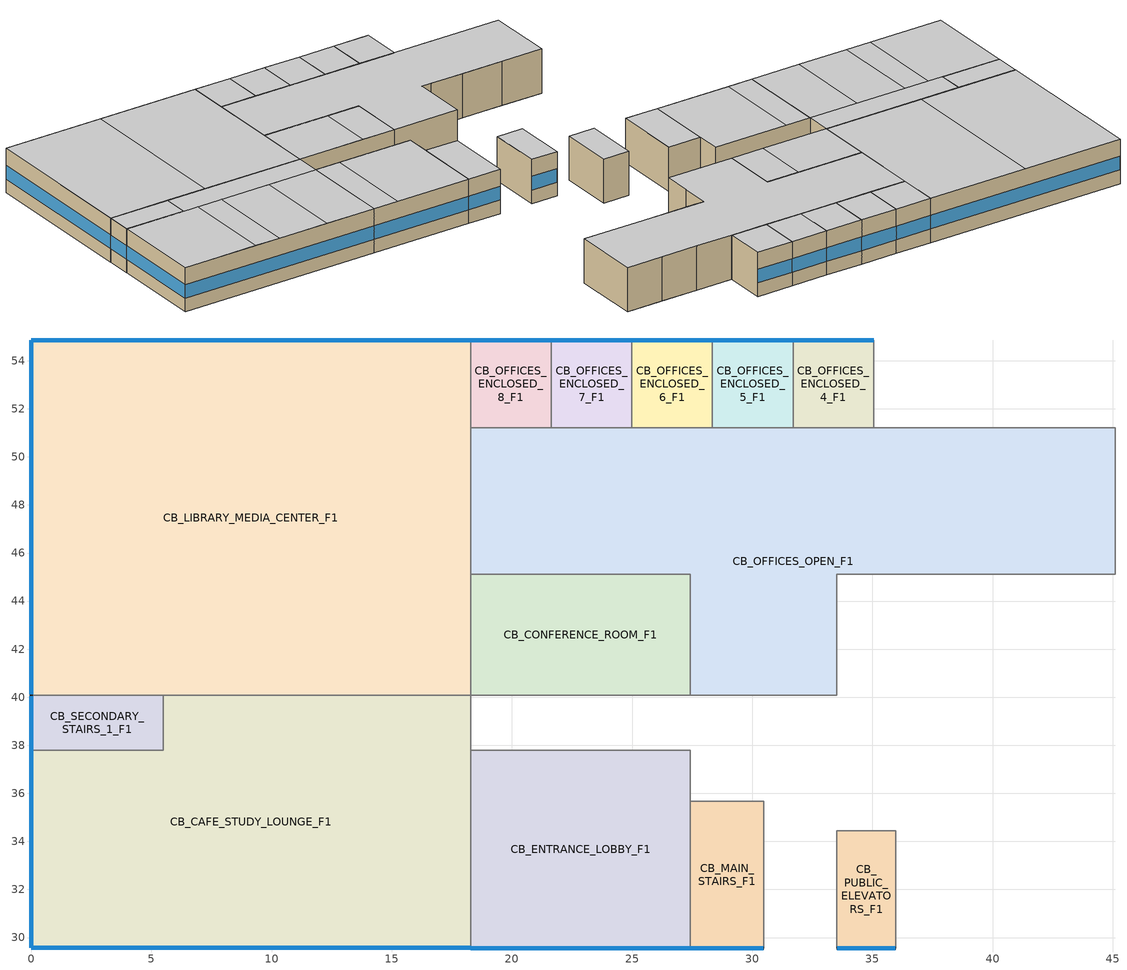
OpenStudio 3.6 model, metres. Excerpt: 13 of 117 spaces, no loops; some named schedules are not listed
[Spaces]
CB_CAFE_STUDY_LOUNGE_F1
 floor ground (Foundation F 126 Perim 2652 Area 17977): 18.29,40.08 18.29,29.57 0,29.57 0,37.8 5.49,37.8 5.49,40.08 z0
 wall outside: 0,37.8 0,29.57 18.29,29.57 z0:3.96
 wall to CB_SECONDARY_STAIRS_1_F1: 5.49,40.08 5.49,37.8 0,37.8 z0:3.96
 wall to CB_LIBRARY_MEDIA_CENTER_F1: 18.29,40.08 5.49,40.08 z0:3.96
 wall to CB_ENTRANCE_LOBBY_F1: 18.29,29.57 18.29,37.8 z0:3.96
 wall to CB_CORRIDOR_F1: 18.29,37.8 18.29,40.08 z0:3.96
 window: 0,37.79 0,29.59 / 0,29.57 18.28,29.57 z1.22:2.44
 ceiling to CB_STUDIO_1_F2: 18.29,37.8 18.29,40.08 5.49,40.08 5.49,37.8 z3.96
 ceiling to CB_CLASSROOM_7_F2: 13.72,29.57 13.72,37.8 9.14,37.8 9.14,29.57 z3.96; 9.14,29.57 9.14,37.8 6.86,37.8 6.86,29.57 z3.96
 ceiling to CB_CLASSROOM_6_F2: 18.29,29.57 18.29,37.8 13.72,37.8 13.72,29.57 z3.96
 ceiling to CB_CLASSROOM_8_F2: 6.86,29.57 6.86,37.8 0,37.8 0,29.57 z3.96
CB_MAIN_STAIRS_F1
 floor ground (Foundation F 126 Perim 305 Area 1858): 30.48,35.66 30.48,29.57 27.43,29.57 27.43,35.66 z0
 wall outside: 27.43,29.57 30.48,29.57 z0:3.96
 wall to CB_ENTRANCE_LOBBY_F1: 27.43,35.66 27.43,29.57 z0:3.96
 wall to CB_CORRIDOR_F1: 30.48,29.57 30.48,35.66 27.43,35.66 z0:3.96
 window: 27.44,29.57 30.46,29.57 z1.22:2.44
 ceiling to CB_MAIN_STAIRS_F2: 30.48,29.57 30.48,35.66 27.43,35.66 27.43,29.57 z3.96
CB_SECONDARY_STAIRS_1_F1
 floor ground (Foundation F 126 Perim 229 Area 1254): 5.49,40.08 5.49,37.8 0,37.8 0,40.08 z0
 wall outside: 0,40.08 0,37.8 z0:3.96
 wall to CB_LIBRARY_MEDIA_CENTER_F1: 5.49,40.08 0,40.08 z0:3.96
 window: 0,40.04 0,37.8 z1.22:2.44
 ceiling to CB_SECONDARY_STAIRS_1_F2: 5.49,37.8 5.49,40.08 0,40.08 0,37.8 z3.96
CB_LIBRARY_MEDIA_CENTER_F1
 floor ground (Foundation F 126 Perim 3307 Area 27035): 18.29,54.86 18.29,40.08 0,40.08 0,54.86 z0
 wall outside: 18.29,54.86 0,54.86 0,40.08 z0:3.96
 wall to CB_CONFERENCE_ROOM_F1: 18.29,40.08 18.29,45.11 z0:3.96
 wall to CB_OFFICES_ENCLOSED_8_F1: 18.29,51.21 18.29,54.86 z0:3.96
 wall to CB_OFFICES_OPEN_F1: 18.29,45.11 18.29,51.21 z0:3.96
 window: 0,54.85 0,40.13 / 18.28,54.86 0,54.86 z1.22:2.44
 ceiling to CB_STUDIO_1_F2: 18.29,40.08 18.29,54.86 9.14,54.86 9.14,40.08 z3.96; 9.14,40.08 9.14,54.86 0,54.86 0,40.08 z3.96
CB_CONFERENCE_ROOM_F1
 floor ground (Foundation F 126 Perim 0 Area 4599): 27.43,45.11 27.43,40.08 18.29,40.08 18.29,45.11 z0
 wall to CB_OFFICES_OPEN_F1: 27.43,40.08 27.43,45.11 21.34,45.11 18.29,45.11 z0:3.96
 wall to CB_CORRIDOR_F1: 18.29,40.08 27.43,40.08 z0:3.96
 ceiling to CB_CONFERENCE_ROOM_F2: 24.38,40.08 24.38,45.11 18.29,45.11 18.29,40.08 z3.96
 ceiling to CB_OFFICES_OPEN_F2: 27.43,40.08 27.43,45.11 24.38,45.11 24.38,40.08 z3.96
CB_OFFICES_OPEN_F1
 floor ground (Foundation F 126 Perim 0 Area 19417): 45.11,51.21 45.11,45.11 33.53,45.11 33.53,40.08 27.43,40.08 27.43,45.11 18.29,45.11 18.29,51.21 z0
 wall to CB_OFFICES_ENCLOSED_8_F1: 21.64,51.21 18.29,51.21 z0:3.96
 wall to CB_OFFICES_ENCLOSED_7_F1: 24.99,51.21 21.64,51.21 z0:3.96
 wall to CB_OFFICES_ENCLOSED_6_F1: 28.35,51.21 24.99,51.21 z0:3.96
 wall to CB_OFFICES_ENCLOSED_5_F1: 31.7,51.21 28.35,51.21 z0:3.96
 wall to CB_OFFICES_ENCLOSED_4_F1: 35.05,51.21 31.7,51.21 z0:3.96
 wall to CB_OFFICES_ENCLOSED_3_F1: 38.4,51.21 35.05,51.21 z0:3.96
 wall to CB_OFFICES_ENCLOSED_2_F1: 41.76,51.21 38.4,51.21 z0:3.96
 wall to CB_OFFICES_ENCLOSED_1_F1: 45.11,51.21 41.76,51.21 z0:3.96
 wall to CB_LECTURE_ROOM_1_F1: 45.11,45.11 45.11,51.21 z0:3.96
 wall to CB_STUDENTS_RESTROOMS_2_F1: 41.3,45.11 45.11,45.11 z0:3.96
 wall to CB_STUDENTS_RESTROOMS_1_F1: 37.49,45.11 41.3,45.11 z0:3.96
 wall to CB_STAFF_RESTROOMS_1_F1: 33.53,42.6 33.53,45.11 34.44,45.11 37.49,45.11 z0:3.96
 wall to CB_STAFF_RESTROOMS_2_F1: 33.53,40.08 33.53,42.6 z0:3.96
 wall to CB_CORRIDOR_F1: 27.43,40.08 33.53,40.08 z0:3.96
 ceiling to CB_OFFICES_OPEN_F2: 33.53,40.08 33.53,45.11 45.11,45.11 45.11,51.21 18.29,51.21 18.29,45.11 27.43,45.11 27.43,40.08 z3.96
CB_OFFICES_ENCLOSED_8_F1
 floor ground (Foundation F 126 Perim 335 Area 1226): 21.64,54.86 21.64,51.21 18.29,51.21 18.29,54.86 z0
 wall outside: 21.64,54.86 18.29,54.86 z0:3.96
 wall to CB_OFFICES_ENCLOSED_7_F1: 21.64,51.21 21.64,54.86 z0:3.96
 window: 21.64,54.86 18.3,54.86 z1.22:2.44
 ceiling to CB_FACULTY_OFFICE_8_F2: 21.64,51.21 21.64,54.86 18.29,54.86 18.29,51.21 z3.96
CB_OFFICES_ENCLOSED_7_F1
 floor ground (Foundation F 126 Perim 335 Area 1226): 24.99,54.86 24.99,51.21 21.64,51.21 21.64,54.86 z0
 wall outside: 24.99,54.86 21.64,54.86 z0:3.96
 wall to CB_OFFICES_ENCLOSED_6_F1: 24.99,51.21 24.99,54.86 z0:3.96
 window: 24.99,54.86 21.64,54.86 z1.22:2.44
 ceiling to CB_FACULTY_OFFICE_7_F2: 24.99,51.21 24.99,54.86 21.64,54.86 21.64,51.21 z3.96
CB_OFFICES_ENCLOSED_6_F1
 floor ground (Foundation F 126 Perim 335 Area 1226): 28.35,54.86 28.35,51.21 24.99,51.21 24.99,54.86 z0
 wall outside: 28.35,54.86 24.99,54.86 z0:3.96
 wall to CB_OFFICES_ENCLOSED_5_F1: 28.35,51.21 28.35,54.86 z0:3.96
 window: 28.34,54.86 25,54.86 z1.22:2.44
 ceiling to CB_FACULTY_OFFICE_6_F2: 28.35,51.21 28.35,54.86 24.99,54.86 24.99,51.21 z3.96
CB_OFFICES_ENCLOSED_5_F1
 floor ground (Foundation F 126 Perim 335 Area 1226): 31.7,54.86 31.7,51.21 28.35,51.21 28.35,54.86 z0
 wall outside: 31.7,54.86 28.35,54.86 z0:3.96
 wall to CB_OFFICES_ENCLOSED_4_F1: 31.7,51.21 31.7,54.86 z0:3.96
 window: 31.7,54.86 28.35,54.86 z1.22:2.44
 ceiling to CB_FACULTY_OFFICE_5_F2: 31.7,51.21 31.7,54.86 28.35,54.86 28.35,51.21 z3.96
CB_OFFICES_ENCLOSED_4_F1
 floor ground (Foundation F 126 Perim 335 Area 1226): 35.05,54.86 35.05,51.21 31.7,51.21 31.7,54.86 z0
 wall outside: 35.05,54.86 31.7,54.86 z0:3.96
 wall to CB_OFFICES_ENCLOSED_3_F1: 35.05,51.21 35.05,54.86 z0:3.96
 window: 35.05,54.86 31.7,54.86 z1.22:2.44
 ceiling to CB_FACULTY_OFFICE_4_F2: 35.05,51.21 35.05,54.86 31.7,54.86 31.7,51.21 z3.96
CB_PUBLIC_ELEVATORS_F1
 floor ground (Foundation F 126 Perim 244 Area 1189): 35.97,34.44 35.97,29.57 33.53,29.57 33.53,34.44 z0
 wall outside: 33.53,29.57 35.97,29.57 z0:3.96
 wall to CB_CORRIDOR_F1: 33.53,34.44 33.53,29.57 z0:3.96
 wall to CB_UTILITY_F1: 35.97,34.44 33.53,34.44 z0:3.96
 wall to CB_STORAGE_F1: 35.97,29.57 35.97,34.44 z0:3.96
 window: 33.54,29.57 35.95,29.57 z1.22:2.44
 ceiling to CB_PUBLIC_ELEVATORS_F2: 35.97,29.57 35.97,34.44 33.53,34.44 33.53,29.57 z3.96
CB_ENTRANCE_LOBBY_F1
 floor ground (Foundation F 126 Perim 914 Area 7525): 27.43,37.8 27.43,29.57 18.29,29.57 18.29,37.8 z0
 wall outside: 18.29,29.57 27.43,29.57 z0:3.96
 wall to CB_CORRIDOR_F1: 27.43,35.66 27.43,37.8 18.29,37.8 z0:3.96
 window: 18.29,29.57 27.43,29.57 z1.22:2.44
 ceiling to CB_CLASSROOM_5_F2: 27.43,29.57 27.43,37.8 20.57,37.8 20.57,29.57 z3.96
 ceiling to CB_CLASSROOM_6_F2: 20.57,29.57 20.57,37.8 18.29,37.8 18.29,29.57 z3.96
[Building]
-College-ASHRAE 169-2013-2A created: 2023-09-08 18:26:06 +0800: Default Construction Set=90.1-2019 - College - ASHRAE 169-2013-2A; Standards Number of Stories=4; Standards Number of Above Ground Stories=4; Standards Building Type=College
[Site]
Tampa-MacDill AFB_FL_USA: Latitude {deg}=27.85; Longitude {deg}=-82.52; Time Zone {hr}=-5; Elevation {m}=8; Terrain=City
[ClimateZones]
Climate Zone Institution Name 1=ASHRAE; Climate Zone Document Name 1=ANSI/ASHRAE Standard 169; Climate Zone Document Year 1=2006; Climate Zone Value 1=2A; Climate Zone Institution Name 2=CEC; Climate Zone Document Name 2=California Climate Zone Descriptions; Climate Zone Document Year 2=1995
[Site:WaterMainsTemperature]
Calculation Method=Correlation; Annual Average Outdoor Air Temperature {C}=21.85; Maximum Difference In Monthly Average Outdoor Air Temperatures {deltaC}=14.3
[SizingPeriod:DesignDay] Barometric Pressure {Pa}=101229; Rain Indicator=No; Snow Indicator=No; Day of Month=21; Daylight Saving Time Indicator=No; Humidity Condition Type=Wetbulb; Dry-Bulb Temperature Range Modifier Type=DefaultMultipliers
Name | Maximum Dry-Bulb Temperature {C} | Daily Dry-Bulb Temperature Range {deltaC} | Wind Speed {m/s} | Wind Direction {deg} | Month | Day Type | Wetbulb or DewPoint at Maximum Dry-Bulb {C} | Solar Model Indicator | ASHRAE Clear Sky Optical Depth for Beam Irradiance | ASHRAE Clear Sky Optical Depth for Diffuse Irradiance | Sky Clearness
Tampa-MacDill.AFB_FL_USA Ann Clg .4% Condns DB=>MWB | 33.9 | 7.9 | 3.1 | 270 | 8 | SummerDesignDay | 25.1 | ASHRAETau | 0.491 | 2.016
Tampa-MacDill.AFB_FL_USA Ann Htg 99.6% Condns DB | 4.6 | 0 | 2.5 | 10 | 1 | WinterDesignDay | 4.6 | ASHRAEClearSky |  |  | 0
[Site:GroundTemperature:FCfactorMethod]
January Ground Temperature {C}=24.2; February Ground Temperature {C}=18.9; March Ground Temperature {C}=15.7; April Ground Temperature {C}=13.6; May Ground Temperature {C}=15.5; June Ground Temperature {C}=17.1; July Ground Temperature {C}=21.2; August Ground Temperature {C}=26.9; September Ground Temperature {C}=27.6; October Ground Temperature {C}=27.9; November Ground Temperature {C}=27.4; December Ground Temperature {C}=26.2
[Material:NoMass]
Name | Roughness | Thermal Resistance {m2-K/W} | Thermal Absorptance | Solar Absorptance | Visible Absorptance
CP02 CARPET PAD | VeryRough | 0.21648 | 0.9 | 0.7 | 0.8
Typical Insulation R-6.78 | Smooth | 1.19347 | 0.9 | 0.7 | 0.7
Typical Carpet Pad | Smooth | 0.21648 | 0.9 | 0.7 | 0.8
Typical Insulation R-9.73 | Smooth | 1.71283 | 0.9 | 0.7 | 0.7
Typical Insulation R-24.52 | Smooth | 4.31889 | 0.9 | 0.7 | 0.7
Metal Framed Wall - 24inOC - 2x4 - R0 ins. | Smooth | 0.115881 |  | 0 | 0
Typical Insulation R-1.85 | Smooth | 0.326262 | 0.9 | 0.7 | 0.7
Typical Insulation R-2.38 | Smooth | 0.418404 | 0.9 | 0.7 | 0.7
[Material]
Name | Roughness | Thickness {m} | Conductivity {W/m-K} | Density {kg/m3} | Specific Heat {J/kg-K} | Thermal Absorptance | Solar Absorptance | Visible Absorptance
100mm Normalweight concrete floor | MediumSmooth | 0.1016 | 2.31 | 2322 | 832
4 in. Normalweight Concrete Floor | MediumRough | 0.1016 | 2.31 | 2322 | 832 | 0.9 | 0.7 | 0.7
25mm Stucco | Smooth | 0.0254 | 0.72 | 1856 | 840 | 0.9 | 0.7 | 0.7
5/8 in. Gypsum Board | MediumSmooth | 0.0159 | 0.16 | 800 | 1090 | 0.9 | 0.7 | 0.7
Roof Membrane - Highly Reflective | VeryRough | 0.0095 | 0.16 | 1121.29 | 1460 | 0.75 | 0.45 | 0.7
Metal Roof Surface; F08 Metal surface | Smooth | 0.0008 | 45.28 | 7824 | 500 | 0.9 | 0.7 | 0.7
8 in. Normalweight Concrete Floor | MediumRough | 0.2032 | 2.31 | 2322 | 832 | 0.9 | 0.7 | 0.7
8 in. Concrete Block Basement Wall | MediumRough | 0.2032 | 1.326 | 1842 | 912 | 0.9 | 0.7 | 0.7
G05 25mm wood | MediumSmooth | 0.0254 | 0.15 | 608 | 1630 | 0.9 | 0.5 | 0.5
Std Wood 6inch | MediumSmooth | 0.15 | 0.12 | 540 | 1210 | 0.9 | 0.7 | 0.7
[Construction:FfactorGroundFloor] F-Factor {W/m-K}=1.26344
Name | Area {m2} | PerimeterExposed {m}
Foundation F 126 Perim 335 Area 1226 | 12.2632 | 3.3528
Foundation F 126 Perim 229 Area 1254 | 12.5419 | 2.286
Foundation F 126 Perim 2652 Area 17977 | 179.767 | 26.5176
Foundation F 126 Perim 305 Area 1858 | 18.5806 | 3.048
Foundation F 126 Perim 914 Area 7525 | 75.2515 | 9.144
Foundation F 126 Perim 3307 Area 27035 | 270.348 | 33.0708
Foundation F 126 Perim 0 Area 4599 | 45.987 | 0
Foundation F 126 Perim 0 Area 19417 | 194.167 | 0
Foundation F 126 Perim 244 Area 1189 | 11.8916 | 2.4384
[DefaultConstructionSet]
90.1-2019 - College - ASHRAE 169-2013-2A: Default Exterior Surface Constructions=Default Surface Constructions 1; Default Interior Surface Constructions=Default Surface Constructions 2; Default Ground Contact Surface Constructions=Default Surface Constructions 3; Default Exterior SubSurface Constructions=Default Sub Surface Constructions 1; Default Interior SubSurface Constructions=Default Sub Surface Constructions 2; Interior Partition Construction=Typical Interior Partition
[DefaultSurfaceConstructions]
Name | Floor Construction | Wall Construction | Roof Ceiling Construction
Default Surface Constructions 1 | Typical Insulated Exterior Mass Floor R-9.35 | Typical Insulated Steel Framed Exterior Wall R-11.9 | Typical IEAD Roof - Highly Reflective R-25.64
Default Surface Constructions 2 | Typical Interior Floor | Uninsulated Steel Stud Wall | Typical Interior Ceiling
Default Surface Constructions 3 | Typical Insulated Carpeted 8in Slab Floor | Typical Insulated Basement Mass Wall
[Construction]
Typical Insulated Exterior Mass Floor R-9.35: Typical Insulation R-6.78, 4 in. Normalweight Concrete Floor, Typical Carpet Pad
Typical Insulated Steel Framed Exterior Wall R-11.9: 25mm Stucco, 5/8 in. Gypsum Board, Typical Insulation R-9.73, 5/8 in. Gypsum Board
Typical IEAD Roof - Highly Reflective R-25.64: Roof Membrane - Highly Reflective, Typical Insulation R-24.52, Metal Roof Surface
Typical Interior Floor: 100mm Normalweight concrete floor, CP02 CARPET PAD
Uninsulated Steel Stud Wall: Metal Framed Wall - 24inOC - 2x4 - R0 ins.
Typical Interior Ceiling: CP02 CARPET PAD, 100mm Normalweight concrete floor
Typical Insulated Carpeted 8in Slab Floor: 8 in. Normalweight Concrete Floor, Typical Carpet Pad
Typical Insulated Basement Mass Wall: 8 in. Concrete Block Basement Wall
U 0.77 SHGC 0.23 Simple Glazing Window U-0.77 SHGC 0.23: U 0.77 SHGC 0.23 Simple Glazing U-0.77 SHGC 0.23
U 0.77 SHGC 0.23 Simple Glazing Window U-0.77 SHGC 0.23 1: U 0.77 SHGC 0.23 Simple Glazing U-0.77 SHGC 0.23 1
Typical Insulated Metal Door R-2.7: F08 Metal surface, Typical Insulation R-1.85
U 0.65 SHGC 0.25 Dbl Ref-C-H Clr 6mm/6mm Air: REF C CLEAR HI 6MM, AIR 6MM, CLEAR 6MM
Typical Overhead Door R-3.23: Typical Insulation R-2.38
U 0.65 SHGC 0.3 Simple Glazing Skylight U-0.65 SHGC 0.3: U 0.65 SHGC 0.3 Simple Glazing U-0.65 SHGC 0.3
Typical Interior Window: Clear 3mm
Typical Interior Door; Typical Interior Partition: G05 25mm wood
InteriorFurnishings: Std Wood 6inch
[DefaultSubSurfaceConstructions]
Name | Fixed Window Construction | Operable Window Construction | Door Construction | Glass Door Construction | Overhead Door Construction | Skylight Construction | Tubular Daylight Dome Construction | Tubular Daylight Diffuser Construction
Default Sub Surface Constructions 1 | U 0.77 SHGC 0.23 Simple Glazing Window U-0.77 SHGC 0.23 | U 0.77 SHGC 0.23 Simple Glazing Window U-0.77 SHGC 0.23 1 | Typical Insulated Metal Door R-2.7 | U 0.65 SHGC 0.25 Dbl Ref-C-H Clr 6mm/6mm Air | Typical Overhead Door R-3.23 | U 0.65 SHGC 0.3 Simple Glazing Skylight U-0.65 SHGC 0.3 | Typical Interior Window | Typical Interior Window
Default Sub Surface Constructions 2 | Typical Interior Window | Typical Interior Window | Typical Interior Door
[WindowMaterial:SimpleGlazingSystem]
Name | U-Factor {W/m2-K} | Solar Heat Gain Coefficient
U 0.77 SHGC 0.23 Simple Glazing U-0.77 SHGC 0.23; U 0.77 SHGC 0.23 Simple Glazing U-0.77 SHGC 0.23 1 | 4.37226 | 0.23
U 0.65 SHGC 0.3 Simple Glazing U-0.65 SHGC 0.3 | 3.69087 | 0.3
[WindowMaterial:Glazing] Optical Data Type=SpectralAverage; Infrared Transmittance at Normal Incidence=0; Front Side Infrared Hemispherical Emissivity=0.84; Conductivity {W/m-K}=0.9; Dirt Correction Factor for Solar and Visible Transmittance=1; Solar Diffusing=No
Name | Thickness {m} | Solar Transmittance at Normal Incidence | Front Side Solar Reflectance at Normal Incidence | Back Side Solar Reflectance at Normal Incidence | Visible Transmittance at Normal Incidence | Front Side Visible Reflectance at Normal Incidence | Back Side Visible Reflectance at Normal Incidence | Back Side Infrared Hemispherical Emissivity
REF C CLEAR HI 6MM | 0.006 | 0.2 | 0.16 | 0.39 | 0.22 | 0.17 | 0.35 | 0.55
CLEAR 6MM | 0.006 | 0.775 | 0.071 | 0.071 | 0.881 | 0.08 | 0.08 | 0.84
Clear 3mm | 0.003 | 0.837 | 0.075 | 0.075 | 0.898 | 0.081 | 0.081 | 0.84
[WindowMaterial:Gas]
AIR 6MM: Gas Type=Air; Thickness {m}=0.0063
[BuildingStory]
Building Story 1: Nominal Z Coordinate {m}=0; Nominal Floor to Floor Height {m}=3.9624
[Space] Building Story=Building Story 1
Name | Space Type | Thermal Zone
CB_CAFE_STUDY_LOUNGE_F1 | College - Lounge | CB_CAFE_STUDY_LOUNGE_F1 ZN
CB_MAIN_STAIRS_F1 | College - Stairs | CB_MAIN_STAIRS_F1 ZN
CB_SECONDARY_STAIRS_1_F1 | College - Stairs | CB_SECONDARY_STAIRS_1_F1 ZN
CB_LIBRARY_MEDIA_CENTER_F1 | College - Media Center | CB_LIBRARY_MEDIA_CENTER_F1 ZN
CB_CONFERENCE_ROOM_F1 | College - Conference | CB_CONFERENCE_ROOM_F1 ZN
CB_OFFICES_OPEN_F1 | College - Office | CB_OFFICES_OPEN_F1 ZN
CB_OFFICES_ENCLOSED_8_F1 | College - Office | CB_OFFICES_ENCLOSED_8_F1 ZN
CB_OFFICES_ENCLOSED_7_F1 | College - Office | CB_OFFICES_ENCLOSED_7_F1 ZN
CB_OFFICES_ENCLOSED_6_F1 | College - Office | CB_OFFICES_ENCLOSED_6_F1 ZN
CB_OFFICES_ENCLOSED_5_F1 | College - Office | CB_OFFICES_ENCLOSED_5_F1 ZN
CB_OFFICES_ENCLOSED_4_F1 | College - Office | CB_OFFICES_ENCLOSED_4_F1 ZN
CB_PUBLIC_ELEVATORS_F1 | College - Elevator Shaft | CB_PUBLIC_ELEVATORS_F1 ZN
CB_ENTRANCE_LOBBY_F1 | College - Entrance Lobby | CB_ENTRANCE_LOBBY_F1 ZN
[SpaceType] Standards Building Type=College
Name | Default Schedule Set | Design Specification Outdoor Air Object | Standards Space Type
College - Media Center | College - Media Center Schedule Set | College - Media Center Ventilation | College - Media Center
College - Lounge | College - Lounge Schedule Set | College - Lounge Ventilation | College - Lounge
College - Entrance Lobby | College - Entrance Lobby Schedule Set | College - Entrance Lobby Ventilation | College - Entrance Lobby
College - Office | College - Office Schedule Set | College - Office Ventilation | College - Office
College - Conference | College - Conference Schedule Set | College - Conference Ventilation | College - Conference
College - Elevator Shaft | College - Elevator Shaft Schedule Set | College - Elevator Shaft Ventilation | College - Elevator Shaft
College - Stairs | College - Stairs Schedule Set | College - Stairs Ventilation | College - Stairs
[People:Definition] Number of People Calculation Method=People/Area; Fraction Radiant=0.3
Name | People per Space Floor Area {person/m2}
College - Conference People Definition | 0.538196
College - Entrance Lobby People Definition; College - Media Center People Definition | 0.107639
College - Lounge People Definition | 0.269098
College - Office People Definition | 0.0538196
[People] Work Efficiency Schedule=Work Efficiency Schedule; Clothing Insulation Schedule=Clothing Schedule; Air Velocity Schedule=Air Velocity Schedule; Multiplier=1
Name | People Definition | Space or SpaceType
College - Conference People | College - Conference People Definition | College - Conference
College - Entrance Lobby People | College - Entrance Lobby People Definition | College - Entrance Lobby
College - Lounge People | College - Lounge People Definition | College - Lounge
College - Media Center People | College - Media Center People Definition | College - Media Center
College - Office People | College - Office People Definition | College - Office
[Lights:Definition] Design Level Calculation Method=Watts/Area
Name | Watts per Space Floor Area {W/m2}
College - Conference Lights Definition | 10.441
College - Lounge Lights Definition | 6.35071
College - Media Center Lights Definition | 8.93405
College - Office Lights Definition | 7.96529
College - Stairs Lights Definition | 5.27432
[Lights] Fraction Replaceable=0
Name | Lights Definition | Space or SpaceType
College - Conference Lights | College - Conference Lights Definition | College - Conference
College - Lounge Lights | College - Lounge Lights Definition | College - Lounge
College - Media Center Lights | College - Media Center Lights Definition | College - Media Center
College - Office Lights | College - Office Lights Definition | College - Office
College - Stairs Lights | College - Stairs Lights Definition | College - Stairs
[ElectricEquipment:Definition] Fraction Radiant=0.5
Name | Design Level Calculation Method | Watts per Space Floor Area {W/m2} | Fraction Latent | Fraction Lost | Design Level {W}
College - Conference Elec Equip Definition; College - Office Elec Equip Definition | Watts/Area | 10.7639 | 0 | 0
College - Entrance Lobby Elec Equip Definition | Watts/Area | 3.98265 | 0 | 0
College - Lounge Elec Equip Definition | Watts/Area | 76.962 | 0 | 0
College - Media Center Elec Equip Definition | Watts/Area | 10.0104 | 0 | 0
Elevator Lift Motor | EquipmentLevel |  |  |  | 16055
Elevator Fan | EquipmentLevel |  |  |  | 30.9576
Elevator Lights | EquipmentLevel |  |  |  | 32.3486
[ElectricEquipment]
Name | Electric Equipment Definition | Space or SpaceType | Schedule | Multiplier
College - Conference Elec Equip | College - Conference Elec Equip Definition | College - Conference
College - Entrance Lobby Elec Equip | College - Entrance Lobby Elec Equip Definition | College - Entrance Lobby
College - Lounge Elec Equip | College - Lounge Elec Equip Definition | College - Lounge
College - Media Center Elec Equip | College - Media Center Elec Equip Definition | College - Media Center
College - Office Elec Equip | College - Office Elec Equip Definition | College - Office
2 Elevator Lift Motors | Elevator Lift Motor | CB_PUBLIC_ELEVATORS_F1 | College BLDG_ELEVATORS | 2
2 Elevator Fans | Elevator Fan | CB_PUBLIC_ELEVATORS_F1 | College ELEV_LIGHT_FAN_SCH_24_7 | 2
2 Elevator Lights | Elevator Lights | CB_PUBLIC_ELEVATORS_F1 | College ELEV_LIGHT_FAN_SCH_24_7 | 2
[DesignSpecification:OutdoorAir]
Name | Outdoor Air Method | Outdoor Air Flow per Person {m3/s-person} | Outdoor Air Flow per Floor Area {m3/s-m2} | Outdoor Air Flow Air Changes per Hour {1/hr}
College - Conference Ventilation | Sum | 0.00330363
College - Elevator Shaft Ventilation | Sum |  | 0.00508
College - Entrance Lobby Ventilation; College - Lounge Ventilation |  | 0 | 0 | 0
College - Media Center Ventilation; College - Office Ventilation | Sum | 0.00235974
College - Stairs Ventilation | Sum |  | 0.0001016
[DefaultScheduleSet] Infiltration Schedule=College INFIL_SCH_PNNL
Name | Number of People Schedule | People Activity Level Schedule | Lighting Schedule | Electric Equipment Schedule
College - Conference Schedule Set; College - Entrance Lobby Schedule Set | College BLDG_OCC_SCH | College ACTIVITY_SCH | College BLDG_LIGHT_SCH | College BLDG_EQUIP_SCH_Base
College - Elevator Shaft Schedule Set |  |  | College ELEV_LIGHT_FAN_SCH_24_7
College - Lounge Schedule Set | College BLDG_Cafe_OCC_SCH | College ACTIVITY_SCH | College BLDG_LIGHT_SCH | College BLDG_EQUIP_SCH_Base
College - Media Center Schedule Set | College BLDG_Lecture_OCC_SCH | College ACTIVITY_SCH | College BLDG_LIGHT_SCH | College BLDG_EQUIP_SCH_Base
College - Office Schedule Set | College BLDG_OCC_SCH_Offices | College ACTIVITY_SCH | College BLDG_LIGHT_SCH | College BLDG_EQUIP_SCH_Base
College - Stairs Schedule Set |  |  | College BLDG_LIGHT_SCH
[ThermostatSetpoint:DualSetpoint]
Name | Heating Setpoint Temperature Schedule | Cooling Setpoint Temperature Schedule
College - Lounge Thermostat 1; College - Entrance Lobby Thermostat 1; College - Media Center Thermostat 1; College - Stairs Thermostat 1; College - Stairs Thermostat 5 | College HTGSETP_SCH | College CLGSETP_SCH
College - Conference Thermostat 1; College - Office Thermostat 28; College - Office Thermostat 29; College - Office Thermostat 30; College - Office Thermostat 31; College - Office Thermostat 32; College - Office Thermostat 33 | College HTGSETP_SCH - occupant standby mode | College CLGSETP_SCH - occupant standby mode
College - Elevator Shaft Thermostat 1
[SpaceInfiltration:DesignFlowRate]
Name | Space or SpaceType | Schedule | Design Flow Rate Calculation Method | Flow per Exterior Surface Area {m3/s-m2} | Constant Term Coefficient | Temperature Term Coefficient | Velocity Term Coefficient | Velocity Squared Term Coefficient | Design Flow Rate {m3/s}
CB_CAFE_STUDY_LOUNGE_F1 Infiltration | CB_CAFE_STUDY_LOUNGE_F1 | College INFIL_SCH_PNNL | Flow/ExteriorArea | 0.000569573 | 0 | 0 | 0.224 | 0
CB_ENTRANCE_LOBBY_F1 Infiltration | CB_ENTRANCE_LOBBY_F1 | College INFIL_SCH_PNNL | Flow/ExteriorArea | 0.000569573 | 0 | 0 | 0.224 | 0
CB_LIBRARY_MEDIA_CENTER_F1 Infiltration | CB_LIBRARY_MEDIA_CENTER_F1 | College INFIL_SCH_PNNL | Flow/ExteriorArea | 0.000569573 | 0 | 0 | 0.224 | 0
CB_MAIN_STAIRS_F1 Infiltration | CB_MAIN_STAIRS_F1 | College INFIL_SCH_PNNL | Flow/ExteriorArea | 0.000569573 | 0 | 0 | 0.224 | 0
CB_OFFICES_ENCLOSED_4_F1 Infiltration | CB_OFFICES_ENCLOSED_4_F1 | College INFIL_SCH_PNNL | Flow/ExteriorArea | 0.000569573 | 0 | 0 | 0.224 | 0
CB_OFFICES_ENCLOSED_5_F1 Infiltration | CB_OFFICES_ENCLOSED_5_F1 | College INFIL_SCH_PNNL | Flow/ExteriorArea | 0.000569573 | 0 | 0 | 0.224 | 0
CB_OFFICES_ENCLOSED_6_F1 Infiltration | CB_OFFICES_ENCLOSED_6_F1 | College INFIL_SCH_PNNL | Flow/ExteriorArea | 0.000569573 | 0 | 0 | 0.224 | 0
CB_OFFICES_ENCLOSED_7_F1 Infiltration | CB_OFFICES_ENCLOSED_7_F1 | College INFIL_SCH_PNNL | Flow/ExteriorArea | 0.000569573 | 0 | 0 | 0.224 | 0
CB_OFFICES_ENCLOSED_8_F1 Infiltration | CB_OFFICES_ENCLOSED_8_F1 | College INFIL_SCH_PNNL | Flow/ExteriorArea | 0.000569573 | 0 | 0 | 0.224 | 0
CB_PUBLIC_ELEVATORS_F1 Infiltration | CB_PUBLIC_ELEVATORS_F1 | College INFIL_SCH_PNNL | Flow/ExteriorArea | 0.000569573 | 0 | 0 | 0.224 | 0
CB_SECONDARY_STAIRS_1_F1 Infiltration | CB_SECONDARY_STAIRS_1_F1 | College INFIL_SCH_PNNL | Flow/ExteriorArea | 0.000569573 | 0 | 0 | 0.224 | 0
entry door Infiltration | CB_ENTRANCE_LOBBY_F1 |  | Flow/Space |  |  |  |  |  | 0
[ThermalZone] Use Ideal Air Loads=No
CB_CAFE_STUDY_LOUNGE_F1 ZN: Primary Daylighting Control=CB_CAFE_STUDY_LOUNGE_F1 Daylt Sensor 1; Fraction of Zone Controlled by Primary Daylighting Control=0.327; Secondary Daylighting Control=CB_CAFE_STUDY_LOUNGE_F1 Daylt Sensor 2; Fraction of Zone Controlled by Secondary Daylighting Control=0.26; Thermostat=College - Lounge Thermostat 1
CB_CONFERENCE_ROOM_F1 ZN: Thermostat=College - Conference Thermostat 1
CB_ENTRANCE_LOBBY_F1 ZN: Thermostat=College - Entrance Lobby Thermostat 1
CB_LIBRARY_MEDIA_CENTER_F1 ZN: Primary Daylighting Control=CB_LIBRARY_MEDIA_CENTER_F1 Daylt Sensor 1; Fraction of Zone Controlled by Primary Daylighting Control=0.276; Secondary Daylighting Control=CB_LIBRARY_MEDIA_CENTER_F1 Daylt Sensor 2; Fraction of Zone Controlled by Secondary Daylighting Control=0.232; Thermostat=College - Media Center Thermostat 1
CB_MAIN_STAIRS_F1 ZN: Thermostat=College - Stairs Thermostat 1
CB_OFFICES_ENCLOSED_4_F1 ZN: Thermostat=College - Office Thermostat 28
CB_OFFICES_ENCLOSED_5_F1 ZN: Thermostat=College - Office Thermostat 29
CB_OFFICES_ENCLOSED_6_F1 ZN: Thermostat=College - Office Thermostat 30
CB_OFFICES_ENCLOSED_7_F1 ZN: Thermostat=College - Office Thermostat 31
CB_OFFICES_ENCLOSED_8_F1 ZN: Thermostat=College - Office Thermostat 32
CB_OFFICES_OPEN_F1 ZN: Thermostat=College - Office Thermostat 33
CB_PUBLIC_ELEVATORS_F1 ZN: Thermostat=College - Elevator Shaft Thermostat 1
CB_SECONDARY_STAIRS_1_F1 ZN: Thermostat=College - Stairs Thermostat 5
[InternalMass:Definition]
Internal Mass Definition 1: Construction=InteriorFurnishings; Design Level Calculation Method=SurfaceArea/Area; Surface Area per Space Floor Area=2
[InternalMass] Internal Mass Definition=Internal Mass Definition 1; Multiplier=1
Name | Space or SpaceType
CB_SECONDARY_STAIRS_1_F1 Mass | CB_SECONDARY_STAIRS_1_F1
CB_CAFE_STUDY_LOUNGE_F1 Mass | CB_CAFE_STUDY_LOUNGE_F1
CB_MAIN_STAIRS_F1 Mass | CB_MAIN_STAIRS_F1
CB_LIBRARY_MEDIA_CENTER_F1 Mass | CB_LIBRARY_MEDIA_CENTER_F1
CB_CONFERENCE_ROOM_F1 Mass | CB_CONFERENCE_ROOM_F1
CB_OFFICES_OPEN_F1 Mass | CB_OFFICES_OPEN_F1
CB_OFFICES_ENCLOSED_5_F1 Mass | CB_OFFICES_ENCLOSED_5_F1
CB_OFFICES_ENCLOSED_8_F1 Mass | CB_OFFICES_ENCLOSED_8_F1
CB_OFFICES_ENCLOSED_7_F1 Mass | CB_OFFICES_ENCLOSED_7_F1
CB_OFFICES_ENCLOSED_6_F1 Mass | CB_OFFICES_ENCLOSED_6_F1
CB_OFFICES_ENCLOSED_4_F1 Mass | CB_OFFICES_ENCLOSED_4_F1
CB_ENTRANCE_LOBBY_F1 Mass | CB_ENTRANCE_LOBBY_F1
[Exterior:Lights:Definition]
Name | Design Level {W}
Occ Sensing Exterior Lights Def | 8552
NonDimming Exterior Lights Def | 441.8
[Exterior:Lights] Schedule=College EXTERIOR_LIGHT_SCH; Control Option=AstronomicalClock
Name | Exterior Lights Definition
Occ Sensing Exterior Lights Def | Occ Sensing Exterior Lights Def
NonDimming Exterior Lights Def | NonDimming Exterior Lights Def
[Daylighting:Control] Position Z-Coordinate {m}=0.762; Illuminance Setpoint {lux}=375; Minimum Input Power Fraction for Continuous Dimming Control=0.2; Minimum Light Output Fraction for Continuous Dimming Control=0.2; Probability Lighting will be Reset When Needed in Manual Stepped Control=1; Maximum Allowable Discomfort Glare Index=22
Name | Space | Position X-Coordinate {m} | Position Y-Coordinate {m}
CB_CAFE_STUDY_LOUNGE_F1 Daylt Sensor 1 | CB_CAFE_STUDY_LOUNGE_F1 | 9.14201 | -6.62026
CB_CAFE_STUDY_LOUNGE_F1 Daylt Sensor 2 | CB_CAFE_STUDY_LOUNGE_F1 | 9.14201 | -4.98653
CB_LIBRARY_MEDIA_CENTER_F1 Daylt Sensor 1 | CB_LIBRARY_MEDIA_CENTER_F1 | -16.6787 | 2.38152
CB_LIBRARY_MEDIA_CENTER_F1 Daylt Sensor 2 | CB_LIBRARY_MEDIA_CENTER_F1 | -15.0449 | 2.38152
[Schedule:Ruleset]
Name | Default Day Schedule | Summer Design Day Schedule | Winter Design Day Schedule
Clothing Schedule | Clothing Schedule Default Winter Clothes
Air Velocity Schedule | Air Velocity Schedule Default
Work Efficiency Schedule | Work Efficiency Schedule Default
College ACTIVITY_SCH | College ACTIVITY_SCH Default | College ACTIVITY_SCH Summer Design Day | College ACTIVITY_SCH Winter Design Day
College BLDG_LIGHT_SCH | College BLDG_LIGHT_SCH Default | College BLDG_LIGHT_SCH Summer Design Day | College BLDG_LIGHT_SCH Winter Design Day 2
College BLDG_EQUIP_SCH_Base | College BLDG_EQUIP_SCH_Base Default | College BLDG_EQUIP_SCH_Base Summer Design Day | College BLDG_EQUIP_SCH_Base Winter Design Day 2
College INFIL_SCH_PNNL | College INFIL_SCH_PNNL Default | College INFIL_SCH_PNNL Summer Design Day | College INFIL_SCH_PNNL Winter Design Day
College HTGSETP_SCH | College HTGSETP_SCH Default | College HTGSETP_SCH Summer Design Day | College HTGSETP_SCH Winter Design Day
College CLGSETP_SCH | College CLGSETP_SCH Default | College CLGSETP_SCH Summer Design Day | College CLGSETP_SCH Winter Design Day
College BLDG_OCC_SCH | College BLDG_OCC_SCH Default | College BLDG_OCC_SCH Summer Design Day | College BLDG_OCC_SCH Winter Design Day 2
College ELEV_LIGHT_FAN_SCH_24_7 | College ELEV_LIGHT_FAN_SCH_24_7 Default | College ELEV_LIGHT_FAN_SCH_24_7 Summer Design Day | College ELEV_LIGHT_FAN_SCH_24_7 Winter Design Day
College BLDG_Lecture_OCC_SCH | College BLDG_Lecture_OCC_SCH Default | College BLDG_Lecture_OCC_SCH Summer Design Day | College BLDG_Lecture_OCC_SCH Winter Design Day 2
College BLDG_Cafe_OCC_SCH | College BLDG_Cafe_OCC_SCH Default | College BLDG_Cafe_OCC_SCH Summer Design Day | College BLDG_Cafe_OCC_SCH Winter Design Day 2
College BLDG_OCC_SCH_Offices | College BLDG_OCC_SCH_Offices Default | College BLDG_OCC_SCH_Offices Summer Design Day | College BLDG_OCC_SCH_Offices Winter Design Day 2
College HTGSETP_SCH - occupant standby mode | College HTGSETP_SCH Default 1 | College HTGSETP_SCH Summer Design Day 1 | College HTGSETP_SCH Winter Design Day 1
College CLGSETP_SCH - occupant standby mode | College CLGSETP_SCH Default 1 | College CLGSETP_SCH Summer Design Day 1 | College CLGSETP_SCH Winter Design Day 1
College BLDG_ELEVATORS | Schedule Day 73 | College BLDG_ELEVATORS Summer Design Day | College BLDG_ELEVATORS Winter Design Day
College EXTERIOR_LIGHT_SCH | College EXTERIOR_LIGHT_SCH Default |  | College EXTERIOR_LIGHT_SCH Winter Design Day
[Schedule:Day]
Clothing Schedule Default Winter Clothes; College INFIL_SCH_PNNL Default; College INFIL_SCH_PNNL Default|Sun|Hol Day; College INFIL_SCH_PNNL Winter Design Day; College INFIL_SCH_PNNL Sat|WntrDsn Day; College ELEV_LIGHT_FAN_SCH_24_7 Default; College ELEV_LIGHT_FAN_SCH_24_7 Default|Sun|Hol Day; College ELEV_LIGHT_FAN_SCH_24_7 Sat Day; College ELEV_LIGHT_FAN_SCH_24_7 Summer Design Day; College ELEV_LIGHT_FAN_SCH_24_7 Wkdy Day; College ELEV_LIGHT_FAN_SCH_24_7 Winter Design Day: 24, 0, 1
Clothing Schedule Summer Clothes: 24, 0, 0.5
Air Velocity Schedule Default: 24, 0, 0.2
Work Efficiency Schedule Default; College BLDG_OCC_SCH Default; College BLDG_OCC_SCH Default|WntrDsn|Wknd|Hol Day; College BLDG_OCC_SCH Winter Design Day 2; College BLDG_Lecture_OCC_SCH Default; College BLDG_Lecture_OCC_SCH Default|WntrDsn|Wknd|Hol Day; College BLDG_Lecture_OCC_SCH Default|WntrDsn|Wknd|Hol Day 1; College BLDG_Lecture_OCC_SCH Winter Design Day 2; College BLDG_Lecture_OCC_SCH Default|WntrDsn|Wknd|Hol Day 2; College BLDG_Lecture_OCC_SCH Wkdy|SmrDsn Day 1; College BLDG_Cafe_OCC_SCH Default; College BLDG_Cafe_OCC_SCH Default|WntrDsn|Wknd|Hol Day; College BLDG_Cafe_OCC_SCH Default|WntrDsn|Wknd|Hol Day 1; College BLDG_Cafe_OCC_SCH Winter Design Day 2; College BLDG_Cafe_OCC_SCH Default|WntrDsn|Wknd|Hol Day 2; College BLDG_OCC_SCH_Offices Default; College BLDG_OCC_SCH_Offices Winter Design Day 2; Schedule Day 73; College BLDG_ELEVATORS Sat Day; College BLDG_ELEVATORS Sun Day; College BLDG_ELEVATORS Winter Design Day: 24, 0, 0
College ACTIVITY_SCH Default; College ACTIVITY_SCH Winter Design Day; College ACTIVITY_SCH Summer Design Day: 24, 0, 120
College BLDG_LIGHT_SCH Default; College BLDG_LIGHT_SCH Default|WntrDsn|Wknd|Hol Day; College BLDG_LIGHT_SCH Default|WntrDsn|Wknd|Hol Day 1; College BLDG_LIGHT_SCH Winter Design Day 2; College BLDG_LIGHT_SCH Default|WntrDsn|Wknd|Hol Day 2: 24, 0, 0.1773
College BLDG_LIGHT_SCH Wkdy|SmrDsn Day; College BLDG_LIGHT_SCH Summer Design Day; College BLDG_LIGHT_SCH Wkdy|SmrDsn Day 2: 7, 0, 0.1773, 21, 0, 0.9, 24, 0, 0.1773
College BLDG_LIGHT_SCH Wkdy|SmrDsn Day 1: 8, 0, 0.1773, 20, 0, 0.5, 24, 0, 0.1773
College BLDG_EQUIP_SCH_Base Default; College BLDG_EQUIP_SCH_Base Default|WntrDsn|Wknd|Hol Day; College BLDG_EQUIP_SCH_Base Winter Design Day 2; College BLDG_EQUIP_SCH_Base Default|WntrDsn|Wknd|Hol Day 2: 24, 0, 0.4
College BLDG_EQUIP_SCH_Base Default|WntrDsn|Wknd|Hol Day 1; College BLDG_ELEVATORS Summer Design Day: 24, 0, 0.3
College BLDG_EQUIP_SCH_Base Wkdy|SmrDsn Day; College BLDG_EQUIP_SCH_Base Summer Design Day; College BLDG_EQUIP_SCH_Base Wkdy|SmrDsn Day 2: 8, 0, 0.4, 17, 0, 1, 24, 0, 0.4
College BLDG_EQUIP_SCH_Base Wkdy|SmrDsn Day 1: 8, 0, 0.3, 17, 0, 0.5, 24, 0, 0.3
College INFIL_SCH_PNNL Summer Design Day; College INFIL_SCH_PNNL Wkdy|SmrDsn Day: 6, 0, 1, 21, 0, 0.25, 24, 0, 1
College HTGSETP_SCH Default; College HTGSETP_SCH Summer Design Day; College HTGSETP_SCH Default|SmrDsn|Wknd|Hol Day; College HTGSETP_SCH Summer Design Day 1: 24, 0, 15.5556
College HTGSETP_SCH Wkdy Day: 6, 0, 15.5556, 7, 0, 17.7778, 8, 0, 20, 21, 0, 21.1111, 24, 0, 15.5556
College HTGSETP_SCH Winter Design Day; College HTGSETP_SCH Winter Design Day 1: 24, 0, 21.1111
College CLGSETP_SCH Default; College CLGSETP_SCH Winter Design Day; College CLGSETP_SCH Default|WntrDsn|Wknd|Hol Day; College CLGSETP_SCH Winter Design Day 1: 18, 0, 29.4444, 24, 0, 29.4444
College CLGSETP_SCH Summer Design Day; College CLGSETP_SCH Summer Design Day 1: 24, 0, 23.8889
College CLGSETP_SCH Wkdy Day: 6, 0, 29.4444, 7, 0, 27.7778, 8, 0, 25.5556, 21, 0, 23.8889, 24, 0, 29.4444
College BLDG_OCC_SCH Summer Design Day: 8, 0, 0, 16, 0, 0.95, 21, 0, 0.15, 24, 0, 0
College BLDG_Lecture_OCC_SCH Wkdy|SmrDsn Day; College BLDG_Lecture_OCC_SCH Summer Design Day; College BLDG_Lecture_OCC_SCH Wkdy|SmrDsn Day 2: 7, 0, 0, 9, 0, 0.28, 12, 0, 0.4, 17, 0, 0.28, 24, 0, 0
College BLDG_Cafe_OCC_SCH Wkdy|SmrDsn Day; College BLDG_Cafe_OCC_SCH Summer Design Day; College BLDG_Cafe_OCC_SCH Wkdy|SmrDsn Day 2: 9, 0, 0, 15, 0, 0.95, 20, 0, 0.35, 24, 0, 0
College BLDG_Cafe_OCC_SCH Wkdy|SmrDsn Day 1: 9, 0, 0, 15, 0, 0.15, 20, 0, 0.35, 24, 0, 0
College BLDG_OCC_SCH_Offices Summer Design Day: 8, 0, 0, 17, 0, 1, 21, 0, 0.2, 24, 0, 0
College HTGSETP_SCH Default 1; College HTGSETP_SCH Default|SmrDsn|Wknd|Hol Day 1: 12, 0, 15.5556, 13, 0, 15, 24, 0, 15.5556
College HTGSETP_SCH Wkdy Day 1: 6, 0, 15.5556, 7, 0, 17.7778, 8, 0, 20, 12, 0, 21.1111, 13, 0, 20.5556, 21, 0, 21.1111, 24, 0, 15.5556
College CLGSETP_SCH Default 1; College CLGSETP_SCH Default|WntrDsn|Wknd|Hol Day 1: 12, 0, 29.4444, 13, 0, 30, 18, 0, 29.4444, 24, 0, 29.4444
College CLGSETP_SCH Wkdy Day 1: 6, 0, 29.4444, 7, 0, 27.7778, 8, 0, 25.5556, 12, 0, 23.8889, 13, 0, 24.4444, 21, 0, 23.8889, 24, 0, 29.4444
College BLDG_ELEVATORS Wkdy Day: 8, 0, 0, 15, 0, 0.3, 16, 0, 0.2, 24, 0, 0
College EXTERIOR_LIGHT_SCH Default; College EXTERIOR_LIGHT_SCH Winter Design Day; College EXTERIOR_LIGHT_SCH Default|WntrDsn|Wknd|Hol Day: 6, 0, 0, 24, 0, 1
[Schedule:Rule] Date Specification Type=DateRange; Start Day=1
Name | Schedule Ruleset | Rule Order | Day Schedule | Start Month | End Month | End Day | Apply Sunday | Apply Saturday | Apply Monday | Apply Tuesday | Apply Wednesday | Apply Thursday | Apply Friday
Schedule Rule 1 | Clothing Schedule | 0 | Clothing Schedule Summer Clothes | 5 | 9 | 30
Schedule Rule 8 | College BLDG_LIGHT_SCH | 5 | College BLDG_LIGHT_SCH Default|WntrDsn|Wknd|Hol Day | 1 | 6 | 30 | Yes | Yes
Schedule Rule 9 | College BLDG_LIGHT_SCH | 4 | College BLDG_LIGHT_SCH Default|WntrDsn|Wknd|Hol Day 1 | 7 | 8 | 31 | Yes | Yes
Schedule Rule 10 | College BLDG_LIGHT_SCH | 3 | College BLDG_LIGHT_SCH Default|WntrDsn|Wknd|Hol Day 2 | 9 | 12 | 31 | Yes | Yes
Schedule Rule 11 | College BLDG_LIGHT_SCH | 2 | College BLDG_LIGHT_SCH Wkdy|SmrDsn Day | 1 | 6 | 30 |  |  | Yes | Yes | Yes | Yes | Yes
Schedule Rule 12 | College BLDG_LIGHT_SCH | 1 | College BLDG_LIGHT_SCH Wkdy|SmrDsn Day 1 | 7 | 8 | 31 |  |  | Yes | Yes | Yes | Yes | Yes
Schedule Rule 13 | College BLDG_LIGHT_SCH | 0 | College BLDG_LIGHT_SCH Wkdy|SmrDsn Day 2 | 9 | 12 | 31 |  |  | Yes | Yes | Yes | Yes | Yes
Schedule Rule 14 | College BLDG_EQUIP_SCH_Base | 5 | College BLDG_EQUIP_SCH_Base Default|WntrDsn|Wknd|Hol Day | 1 | 6 | 30 | Yes | Yes
Schedule Rule 15 | College BLDG_EQUIP_SCH_Base | 4 | College BLDG_EQUIP_SCH_Base Default|WntrDsn|Wknd|Hol Day 1 | 7 | 8 | 31 | Yes | Yes
Schedule Rule 16 | College BLDG_EQUIP_SCH_Base | 3 | College BLDG_EQUIP_SCH_Base Default|WntrDsn|Wknd|Hol Day 2 | 9 | 12 | 31 | Yes | Yes
Schedule Rule 17 | College BLDG_EQUIP_SCH_Base | 2 | College BLDG_EQUIP_SCH_Base Wkdy|SmrDsn Day | 1 | 6 | 30 |  |  | Yes | Yes | Yes | Yes | Yes
Schedule Rule 18 | College BLDG_EQUIP_SCH_Base | 1 | College BLDG_EQUIP_SCH_Base Wkdy|SmrDsn Day 1 | 7 | 8 | 31 |  |  | Yes | Yes | Yes | Yes | Yes
Schedule Rule 19 | College BLDG_EQUIP_SCH_Base | 0 | College BLDG_EQUIP_SCH_Base Wkdy|SmrDsn Day 2 | 9 | 12 | 31 |  |  | Yes | Yes | Yes | Yes | Yes
Schedule Rule 20 | College INFIL_SCH_PNNL | 2 | College INFIL_SCH_PNNL Default|Sun|Hol Day | 1 | 12 | 31 | Yes
Schedule Rule 21 | College INFIL_SCH_PNNL | 1 | College INFIL_SCH_PNNL Sat|WntrDsn Day | 1 | 12 | 31 |  | Yes
Schedule Rule 22 | College INFIL_SCH_PNNL | 0 | College INFIL_SCH_PNNL Wkdy|SmrDsn Day | 1 | 12 | 31 |  |  | Yes | Yes | Yes | Yes | Yes
Schedule Rule 23 | College HTGSETP_SCH | 1 | College HTGSETP_SCH Default|SmrDsn|Wknd|Hol Day | 1 | 12 | 31 | Yes | Yes
Schedule Rule 24 | College HTGSETP_SCH | 0 | College HTGSETP_SCH Wkdy Day | 1 | 12 | 31 |  |  | Yes | Yes | Yes | Yes | Yes
Schedule Rule 25 | College CLGSETP_SCH | 1 | College CLGSETP_SCH Default|WntrDsn|Wknd|Hol Day | 1 | 12 | 31 | Yes | Yes
Schedule Rule 26 | College CLGSETP_SCH | 0 | College CLGSETP_SCH Wkdy Day | 1 | 12 | 31 |  |  | Yes | Yes | Yes | Yes | Yes
Schedule Rule 33 | College BLDG_OCC_SCH | 5 | College BLDG_OCC_SCH Default|WntrDsn|Wknd|Hol Day | 1 | 5 | 31 | Yes | Yes
Schedule Rule 34 | College BLDG_OCC_SCH | 4 | College BLDG_OCC_SCH Default|WntrDsn|Wknd|Hol Day 1 | 6 | 8 | 31 | Yes | Yes
Schedule Rule 35 | College BLDG_OCC_SCH | 3 | College BLDG_OCC_SCH Default|WntrDsn|Wknd|Hol Day 2 | 9 | 12 | 31 | Yes | Yes
Schedule Rule 36 | College BLDG_OCC_SCH | 2 | College BLDG_OCC_SCH Wkdy|SmrDsn Day | 1 | 5 | 31 |  |  | Yes | Yes | Yes | Yes | Yes
Schedule Rule 37 | College BLDG_OCC_SCH | 1 | College BLDG_OCC_SCH Wkdy|SmrDsn Day 1 | 6 | 8 | 31 |  |  | Yes | Yes | Yes | Yes | Yes
Schedule Rule 38 | College BLDG_OCC_SCH | 0 | College BLDG_OCC_SCH Wkdy|SmrDsn Day 2 | 9 | 12 | 31 |  |  | Yes | Yes | Yes | Yes | Yes
Schedule Rule 39 | College ELEV_LIGHT_FAN_SCH_24_7 | 2 | College ELEV_LIGHT_FAN_SCH_24_7 Default|Sun|Hol Day | 1 | 12 | 31 | Yes
Schedule Rule 40 | College ELEV_LIGHT_FAN_SCH_24_7 | 1 | College ELEV_LIGHT_FAN_SCH_24_7 Sat Day | 1 | 12 | 31 |  | Yes
Schedule Rule 41 | College ELEV_LIGHT_FAN_SCH_24_7 | 0 | College ELEV_LIGHT_FAN_SCH_24_7 Wkdy Day | 1 | 12 | 31 |  |  | Yes | Yes | Yes | Yes | Yes
Schedule Rule 48 | College BLDG_Lecture_OCC_SCH | 5 | College BLDG_Lecture_OCC_SCH Default|WntrDsn|Wknd|Hol Day | 1 | 5 | 31 | Yes | Yes
Schedule Rule 49 | College BLDG_Lecture_OCC_SCH | 4 | College BLDG_Lecture_OCC_SCH Default|WntrDsn|Wknd|Hol Day 1 | 6 | 8 | 31 | Yes | Yes
Schedule Rule 50 | College BLDG_Lecture_OCC_SCH | 3 | College BLDG_Lecture_OCC_SCH Default|WntrDsn|Wknd|Hol Day 2 | 9 | 12 | 31 | Yes | Yes
Schedule Rule 51 | College BLDG_Lecture_OCC_SCH | 2 | College BLDG_Lecture_OCC_SCH Wkdy|SmrDsn Day | 1 | 5 | 31 |  |  | Yes | Yes | Yes | Yes | Yes
Schedule Rule 52 | College BLDG_Lecture_OCC_SCH | 1 | College BLDG_Lecture_OCC_SCH Wkdy|SmrDsn Day 1 | 6 | 8 | 31 |  |  | Yes | Yes | Yes | Yes | Yes
Schedule Rule 53 | College BLDG_Lecture_OCC_SCH | 0 | College BLDG_Lecture_OCC_SCH Wkdy|SmrDsn Day 2 | 9 | 12 | 31 |  |  | Yes | Yes | Yes | Yes | Yes
Schedule Rule 54 | College BLDG_Cafe_OCC_SCH | 5 | College BLDG_Cafe_OCC_SCH Default|WntrDsn|Wknd|Hol Day | 1 | 5 | 31 | Yes | Yes
Schedule Rule 55 | College BLDG_Cafe_OCC_SCH | 4 | College BLDG_Cafe_OCC_SCH Default|WntrDsn|Wknd|Hol Day 1 | 6 | 8 | 31 | Yes | Yes
Schedule Rule 56 | College BLDG_Cafe_OCC_SCH | 3 | College BLDG_Cafe_OCC_SCH Default|WntrDsn|Wknd|Hol Day 2 | 9 | 12 | 31 | Yes | Yes
Schedule Rule 57 | College BLDG_Cafe_OCC_SCH | 2 | College BLDG_Cafe_OCC_SCH Wkdy|SmrDsn Day | 1 | 5 | 31 |  |  | Yes | Yes | Yes | Yes | Yes
Schedule Rule 58 | College BLDG_Cafe_OCC_SCH | 1 | College BLDG_Cafe_OCC_SCH Wkdy|SmrDsn Day 1 | 6 | 8 | 31 |  |  | Yes | Yes | Yes | Yes | Yes
Schedule Rule 59 | College BLDG_Cafe_OCC_SCH | 0 | College BLDG_Cafe_OCC_SCH Wkdy|SmrDsn Day 2 | 9 | 12 | 31 |  |  | Yes | Yes | Yes | Yes | Yes
Schedule Rule 60 | College BLDG_OCC_SCH_Offices | 5 | College BLDG_OCC_SCH_Offices Default|WntrDsn|Wknd|Hol Day | 1 | 5 | 31 | Yes | Yes
Schedule Rule 61 | College BLDG_OCC_SCH_Offices | 4 | College BLDG_OCC_SCH_Offices Default|WntrDsn|Wknd|Hol Day 1 | 6 | 8 | 31 | Yes | Yes
Schedule Rule 62 | College BLDG_OCC_SCH_Offices | 3 | College BLDG_OCC_SCH_Offices Default|WntrDsn|Wknd|Hol Day 2 | 9 | 12 | 31 | Yes | Yes
Schedule Rule 63 | College BLDG_OCC_SCH_Offices | 2 | College BLDG_OCC_SCH_Offices Wkdy|SmrDsn Day | 1 | 5 | 31 |  |  | Yes | Yes | Yes | Yes | Yes
Schedule Rule 64 | College BLDG_OCC_SCH_Offices | 1 | College BLDG_OCC_SCH_Offices Wkdy|SmrDsn Day 1 | 6 | 8 | 31 |  |  | Yes | Yes | Yes | Yes | Yes
Schedule Rule 65 | College BLDG_OCC_SCH_Offices | 0 | College BLDG_OCC_SCH_Offices Wkdy|SmrDsn Day 2 | 9 | 12 | 31 |  |  | Yes | Yes | Yes | Yes | Yes
Schedule Rule 70 | College HTGSETP_SCH - occupant standby mode | 0 | College HTGSETP_SCH Wkdy Day 1 | 1 | 12 | 31 |  |  | Yes | Yes | Yes | Yes | Yes
Schedule Rule 71 | College HTGSETP_SCH - occupant standby mode | 1 | College HTGSETP_SCH Default|SmrDsn|Wknd|Hol Day 1 | 1 | 12 | 31 | Yes | Yes
Schedule Rule 72 | College CLGSETP_SCH - occupant standby mode | 0 | College CLGSETP_SCH Wkdy Day 1 | 1 | 12 | 31 |  |  | Yes | Yes | Yes | Yes | Yes
Schedule Rule 73 | College CLGSETP_SCH - occupant standby mode | 1 | College CLGSETP_SCH Default|WntrDsn|Wknd|Hol Day 1 | 1 | 12 | 31 | Yes | Yes
Schedule Rule 78 | College BLDG_ELEVATORS | 2 | College BLDG_ELEVATORS Sat Day | 1 | 12 | 31 |  | Yes
Schedule Rule 79 | College BLDG_ELEVATORS | 1 | College BLDG_ELEVATORS Sun Day | 1 | 12 | 31 | Yes
Schedule Rule 80 | College BLDG_ELEVATORS | 0 | College BLDG_ELEVATORS Wkdy Day | 1 | 12 | 31 |  |  | Yes | Yes | Yes | Yes | Yes
Schedule Rule 90 | College EXTERIOR_LIGHT_SCH | 0 | College EXTERIOR_LIGHT_SCH Default|WntrDsn|Wknd|Hol Day | 1 | 12 | 31 | Yes | Yes
